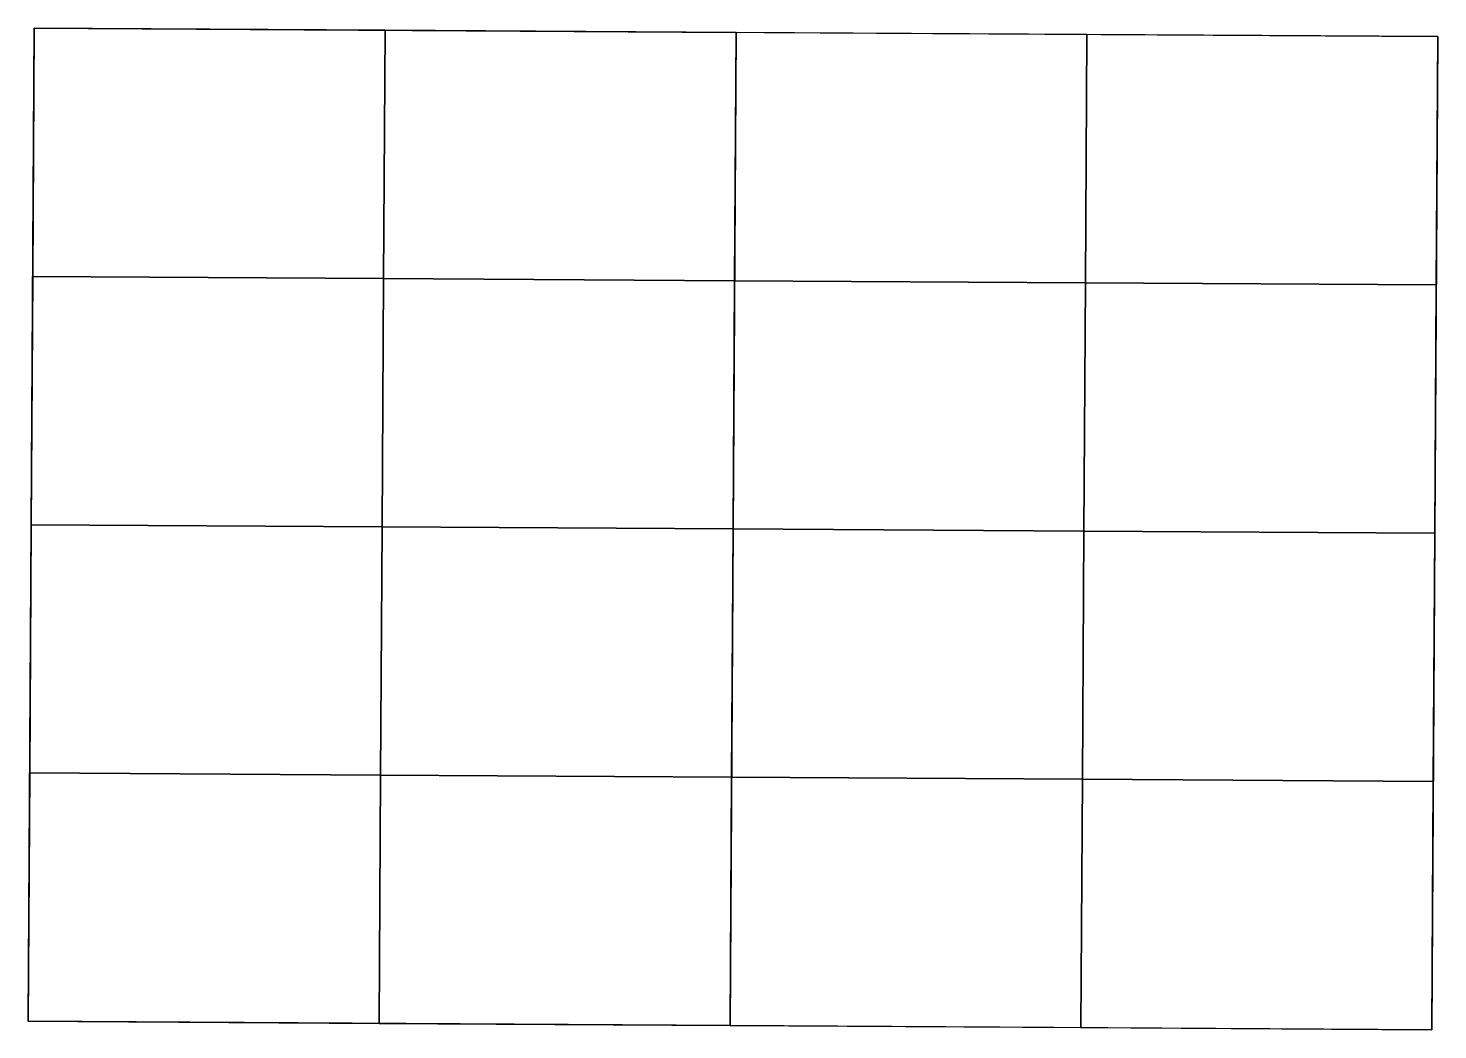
# Model space of a CAD drawing. Header units: inches. Extents: x 180371 to 213934, y 1621195 to 1632901.
# Drawn here: x 202728 to 213934, y 1621247 to 1629204 of the extents above; entities that cross this region are included whole.
import ezdxf

# ---------------------------------------------------------------- set-up
doc = ezdxf.new("R2010")
doc.units = ezdxf.units.IN
doc.header["$MEASUREMENT"] = 0
for name, color, linetype in [('CHAINAGE', 7, 'Continuous'), ('PLOT NO', 7, 'Continuous'), ('text2', 7, 'Continuous')]:
    doc.layers.add(name, color=color, linetype=linetype)

# ---------------------------------------------------------------- blocks, each defined once
blk = doc.blocks.new('ao')
at = {"layer": 'CHAINAGE', "color": 2, "linetype": 'Continuous', "lineweight": -2}
for points in [[(-594, 420), (-594, 210), (-297, 210), (-297, 420), (-594, 420)], [(-297, 420), (-297, 210), (0, 210), (0, 420), (-297, 420)], [(0, 420), (0, 210), (297, 210), (297, 420), (0, 420)], [(297, 420), (297, 210), (594, 210), (594, 420), (297, 420)], [(-594, 210), (-594, 0), (-297, 0), (-297, 210), (-594, 210)], [(-297, 210), (-297, 0), (0, 0), (0, 210), (-297, 210)], [(0, 210), (0, 0), (297, 0), (297, 210), (0, 210)], [(297, 210), (297, 0), (594, 0), (594, 210), (297, 210)], [(-594, 0), (-594, -210), (-297, -210), (-297, 0), (-594, 0)], [(-297, 0), (-297, -210), (0, -210), (0, 0), (-297, 0)], [(0, 0), (0, -210), (297, -210), (297, 0), (0, 0)], [(297, 0), (297, -210), (594, -210), (594, 0), (297, 0)], [(-594, -210), (-594, -420), (-297, -420), (-297, -210), (-594, -210)], [(-297, -210), (-297, -420), (0, -420), (0, -210), (-297, -210)], [(0, -210), (0, -420), (297, -420), (297, -210), (0, -210)], [(297, -210), (297, -420), (594, -420), (594, -210), (297, -210)]]:
    blk.add_lwpolyline(points, dxfattribs=at)
at = {"layer": 'text2', "color": 1}
blk.add_lwpolyline([(-594, 420), (0, 420), (0, -420), (-594, -420)], close=True, dxfattribs=at)
at = {"layer": 'text2', "color": 3}
blk.add_lwpolyline([(-594, 420), (594.0625, 420), (594.0625, -420), (-594, -420)], close=True, dxfattribs=at)

msp = doc.modelspace()

# ---------------------------------------------------------------- block references
at = {"layer": 'PLOT NO', "xscale": 9.39250259129571, "yscale": 9.39250259129571, "zscale": 9.39250259129571, "rotation": 359.6532569827641}
msp.add_blockref('ao', (208331, 1625226), dxfattribs=at)

doc.saveas('drawing.dxf')
